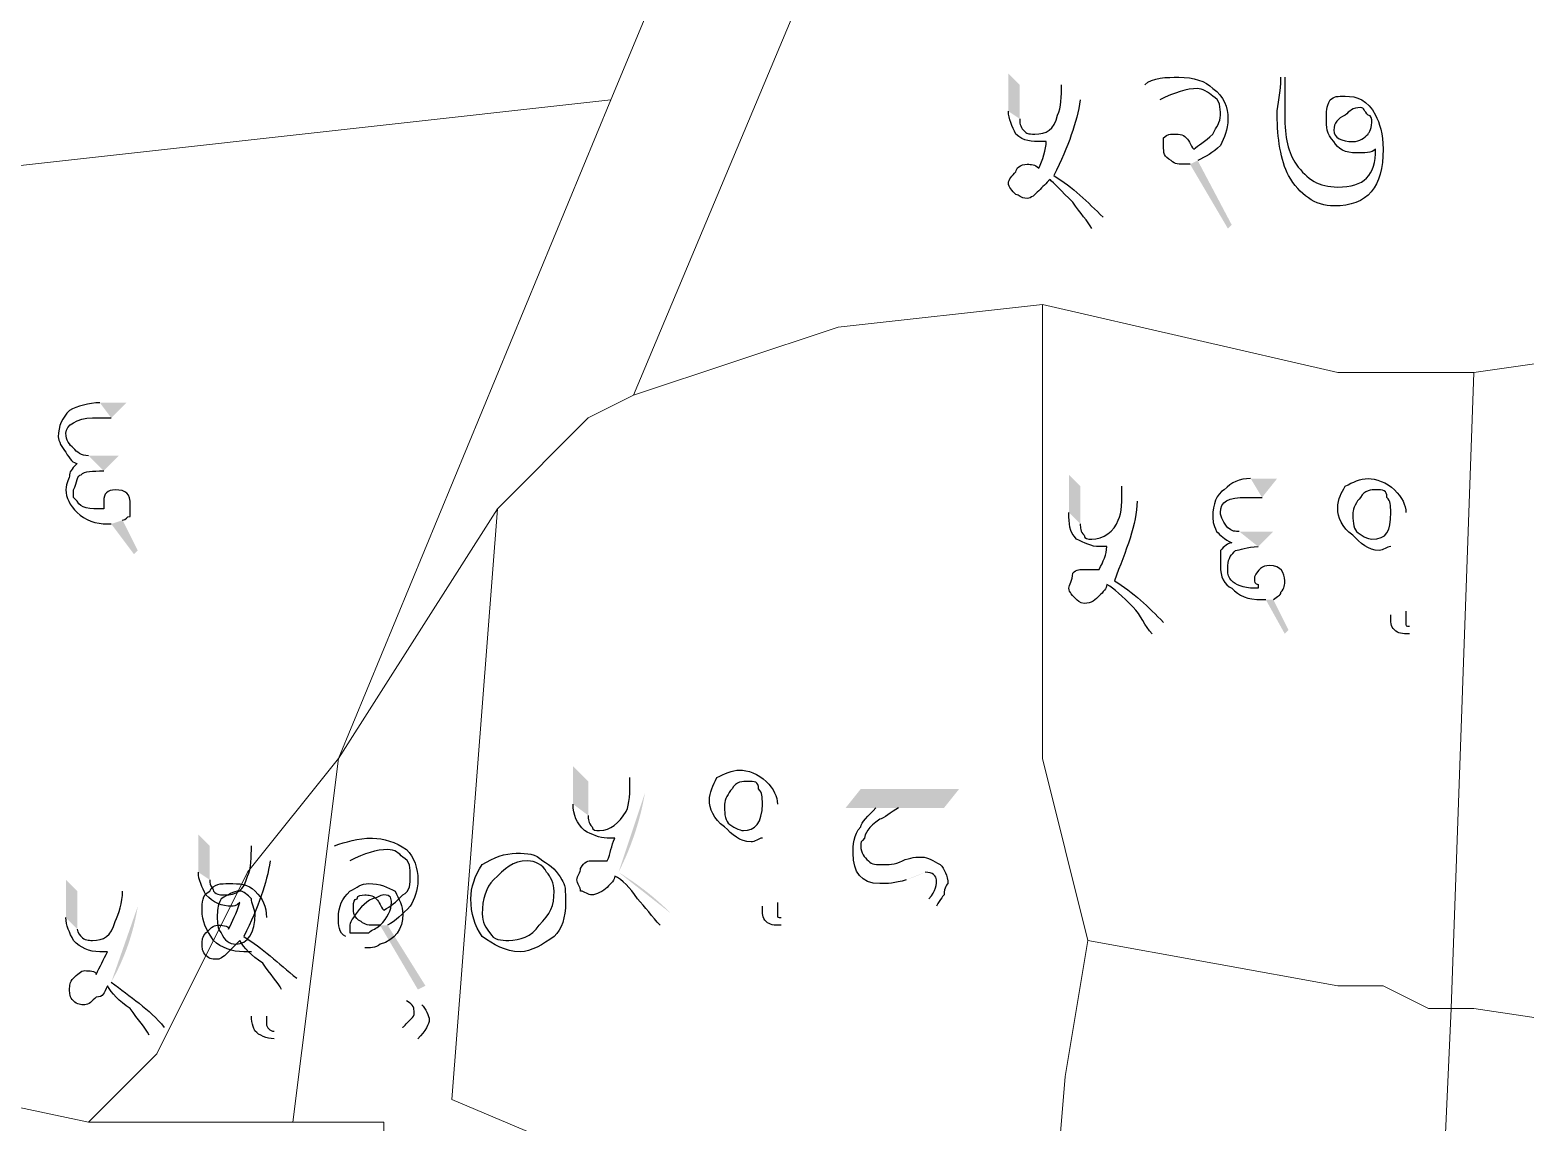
# Model space of a CAD drawing. Header units: metres. Extents: x 345912 to 349030, y 3061206 to 3061792.
# Drawn here: x 346923.57 to 346943.63, y 3061348.55 to 3061363.21 of the extents above; entities that cross this region are included whole.
import ezdxf

# ---------------------------------------------------------------- set-up
doc = ezdxf.new("R2010")
doc.units = ezdxf.units.M
doc.header["$MEASUREMENT"] = 0
doc.layers.add('PDF4_Geometry', color=7, linetype='Continuous')
doc.layers.add('PDF4_Solid Fills', color=7, linetype='Continuous')

msp = doc.modelspace()

# ---------------------------------------------------------------- hatches: boundary and pattern name
at = {"layer": 'PDF4_Solid Fills', "transparency": 33554559}
h = msp.add_hatch(color=256, dxfattribs=at)
h.paths.add_polyline_path([(346937.40827, 3061362.46923), (346937.66227, 3061362.26603)], flags=0)
h.paths.add_polyline_path([(346937.96707, 3061360.69123), (346937.81467, 3061360.53883)], flags=0)
h.paths.add_polyline_path([(346936.69707, 3061362.11363), (346936.69707, 3061362.62163), (346936.84947, 3061362.46923), (346936.84947, 3061362.01203)], flags=0)
h.paths.add_polyline_path([(346938.72907, 3061362.26603), (346938.52587, 3061362.46923)], flags=0)
h.paths.add_polyline_path([(346939.23707, 3061361.45323), (346939.69427, 3061360.58963), (346939.64347, 3061360.53883), (346939.13547, 3061361.40243)], flags=0)
h.paths.add_polyline_path([(346940.35467, 3061362.57083), (346940.40547, 3061362.57083)], flags=0)
h.paths.add_polyline_path([(346941.62467, 3061361.60563), (346941.62467, 3061361.60563)], flags=0)
h = msp.add_hatch(color=256, dxfattribs=at)
h.paths.add_polyline_path([(346920.94908, 3061358.10042), (346921.15228, 3061357.89722)], flags=0)
h.paths.add_polyline_path([(346920.79668, 3061356.88122, 0.08894398), (346921.15228, 3061357.89722)], flags=0)
h.paths.add_polyline_path([(346921.50788, 3061356.27162), (346921.30468, 3061356.17002)], flags=0)
h.paths.add_polyline_path([(346920.18708, 3061357.74482), (346920.18708, 3061358.25282), (346920.39028, 3061358.10042), (346920.39028, 3061357.59242)], flags=0)
h.paths.add_polyline_path([(346922.21908, 3061357.84642), (346922.01588, 3061358.10042)], flags=0)
h.paths.add_polyline_path([(346922.72708, 3061357.03362), (346923.23508, 3061356.22082), (346923.13348, 3061356.17002), (346922.67628, 3061357.03362)], flags=0)
h.paths.add_polyline_path([(346924.65748, 3061357.99882), (346924.86068, 3061358.20202), (346924.50508, 3061358.20202)], flags=0)
h.paths.add_polyline_path([(346924.65748, 3061356.57642), (346924.96228, 3061356.17002), (346925.01308, 3061356.22082), (346924.80988, 3061356.62722)], flags=0)
h.paths.add_polyline_path([(346924.55588, 3061357.28762), (346924.75908, 3061357.49082), (346924.35268, 3061357.49082)], flags=0)
h = msp.add_hatch(color=256, dxfattribs=at)
h.paths.add_polyline_path([(346938.22107, 3061357.08444), (346938.42427, 3061356.88124)], flags=0)
h.paths.add_polyline_path([(346938.77987, 3061355.25564), (346938.62747, 3061355.10324)], flags=0)
h.paths.add_polyline_path([(346937.50987, 3061356.72884), (346937.50987, 3061357.23684), (346937.66227, 3061357.08444), (346937.66227, 3061356.57644)], flags=0)
h.paths.add_polyline_path([(346940.10067, 3061356.93204), (346940.30387, 3061357.18604), (346939.94827, 3061357.18604)], flags=0)
h.paths.add_polyline_path([(346940.15147, 3061355.56044), (346940.40547, 3061355.10324), (346940.45627, 3061355.15404), (346940.25307, 3061355.56044)], flags=0)
h.paths.add_polyline_path([(346940.04987, 3061356.27164), (346940.25307, 3061356.47484), (346939.79587, 3061356.47484)], flags=0)
h.paths.add_polyline_path([(346942.03107, 3061356.72884), (346942.03107, 3061355.40804)], flags=0)
h.paths.add_polyline_path([(346942.08187, 3061355.20484), (346942.08187, 3061355.10324)], flags=0)
h = msp.add_hatch(color=256, dxfattribs=at)
h.paths.add_polyline_path([(346931.61707, 3061353.17284), (346931.82027, 3061352.96964)], flags=0)
h.paths.add_polyline_path([(346931.46467, 3061351.90284, 0.07569992), (346931.82027, 3061352.96964)], flags=0)
h.paths.add_polyline_path([(346932.17587, 3061351.34404, 0.05915123), (346931.46467, 3061351.90284)], flags=0)
h.paths.add_polyline_path([(346932.17587, 3061351.34404), (346932.02347, 3061351.19164)], flags=0)
h.paths.add_polyline_path([(346930.85507, 3061352.81724), (346930.85507, 3061353.32524), (346931.05827, 3061353.12204), (346931.05827, 3061352.66484)], flags=0)
h.paths.add_polyline_path([(346933.59827, 3061352.81724), (346933.59827, 3061351.49644)], flags=0)
h.paths.add_polyline_path([(346933.64907, 3061351.29324), (346933.64907, 3061351.19164)], flags=0)
h.paths.add_polyline_path([(346934.91907, 3061352.76644), (346934.51267, 3061352.76644), (346934.71587, 3061353.02044), (346936.03667, 3061353.02044), (346935.83347, 3061352.76644), (346935.22387, 3061352.76644)], flags=0)
h.paths.add_polyline_path([(346935.73187, 3061351.44564), (346935.63027, 3061351.54724)], flags=0)
h.paths.add_polyline_path([(346935.32547, 3061351.80124, 0.0320526), (346935.57947, 3061351.90284)], flags=0)
h = msp.add_hatch(color=256, dxfattribs=at)
h.paths.add_polyline_path([(346926.53707, 3061352.25844), (346926.79107, 3061352.05524)], flags=0)
h.paths.add_polyline_path([(346927.14667, 3061350.48044), (346926.94347, 3061350.32804)], flags=0)
h.paths.add_polyline_path([(346925.82587, 3061351.90284), (346925.82587, 3061352.41084), (346925.97827, 3061352.25844), (346925.97827, 3061351.80124)], flags=0)
h.paths.add_polyline_path([(346927.85787, 3061352.05524), (346927.65467, 3061352.25844)], flags=0)
h.paths.add_polyline_path([(346928.36587, 3061351.19164), (346928.87387, 3061350.37884), (346928.77227, 3061350.32804), (346928.26427, 3061351.19164)], flags=0)
h = msp.add_hatch(color=256, dxfattribs=at)
h.paths.add_polyline_path([(346924.80987, 3061351.64884), (346925.01307, 3061351.44564)], flags=0)
h.paths.add_polyline_path([(346924.65747, 3061350.42964, 0.08894398), (346925.01307, 3061351.44564)], flags=0)
h.paths.add_polyline_path([(346925.36867, 3061349.82004), (346925.16547, 3061349.71844)], flags=0)
h.paths.add_polyline_path([(346924.04787, 3061351.29324), (346924.04787, 3061351.80124), (346924.20027, 3061351.64884), (346924.20027, 3061351.14084)], flags=0)
h.paths.add_polyline_path([(346926.74027, 3061351.29324), (346926.74027, 3061349.97244)], flags=0)
h.paths.add_polyline_path([(346926.84187, 3061349.76924), (346926.84187, 3061349.66764)], flags=0)
h.paths.add_polyline_path([(346928.06107, 3061350.88684), (346928.82307, 3061350.12484)], flags=0)
h.paths.add_polyline_path([(346928.77227, 3061349.66764), (346928.56907, 3061349.82004)], flags=0)
h.paths.add_polyline_path([(346928.61987, 3061350.17564), (346927.80707, 3061351.03924)], flags=0)

# ---------------------------------------------------------------- linework, layer by layer
at = {"layer": 'PDF4_Geometry', "lineweight": 9}
for points in [[(346938.67827, 3061375.37243), (346935.63028, 3061367.75243), (346931.66788, 3061358.30363), (346931.05827, 3061357.99884), (346929.83908, 3061356.77963), (346927.70547, 3061353.42683), (346931.36308, 3061362.26602), (346937.45908, 3061376.89643), (346939.28788, 3061381.16363), (346940.81188, 3061380.85884)], [(346938.67827, 3061375.37243), (346935.63028, 3061367.75243), (346931.66788, 3061358.30363), (346931.05827, 3061357.99884), (346929.83908, 3061356.77963), (346927.70547, 3061353.42683), (346931.36308, 3061362.26602), (346937.45908, 3061376.89643), (346939.28788, 3061381.16363), (346940.81188, 3061380.85884)], [(346931.36308, 3061362.26602), (346917.64707, 3061360.74203), (346918.56147, 3061364.09483), (346919.78068, 3061367.44763), (346920.69508, 3061371.41004), (346921.91427, 3061374.15322), (346937.45908, 3061376.89643)], [(346931.36308, 3061362.26602), (346917.64707, 3061360.74203), (346918.56147, 3061364.09483), (346919.78068, 3061367.44763), (346920.69508, 3061371.41004), (346921.91427, 3061374.15322), (346937.45908, 3061376.89643)], [(346946.90788, 3061366.83803), (346945.99348, 3061363.48523), (346945.07908, 3061358.91322), (346942.94547, 3061358.60844), (346942.64068, 3061358.60844), (346942.03107, 3061358.60844), (346941.42147, 3061358.60844), (346941.11669, 3061358.60844), (346937.15427, 3061359.52284), (346934.41107, 3061359.21803), (346931.66788, 3061358.30363), (346935.63028, 3061367.75243)], [(346946.90788, 3061366.83803), (346945.99348, 3061363.48523), (346945.07908, 3061358.91322), (346942.94547, 3061358.60844), (346942.64068, 3061358.60844), (346942.03107, 3061358.60844), (346941.42147, 3061358.60844), (346941.11669, 3061358.60844), (346937.15427, 3061359.52284), (346934.41107, 3061359.21803), (346931.66788, 3061358.30363), (346935.63028, 3061367.75243)], [(346927.70547, 3061353.42683), (346926.48628, 3061351.90284), (346925.26707, 3061349.46444), (346924.35267, 3061348.55004), (346914.29427, 3061350.68363), (346917.64707, 3061360.74203), (346931.36308, 3061362.26602)], [(346927.70547, 3061353.42683), (346926.48628, 3061351.90284), (346925.26707, 3061349.46444), (346924.35267, 3061348.55004), (346914.29427, 3061350.68363), (346917.64707, 3061360.74203), (346931.36308, 3061362.26602)], [(346937.76387, 3061350.98844), (346937.45908, 3061349.15963), (346937.15427, 3061345.50203), (346929.22948, 3061348.85483), (346929.83908, 3061356.77963), (346931.05827, 3061357.99884), (346931.66788, 3061358.30363), (346934.41107, 3061359.21803), (346937.15427, 3061359.52284), (346937.15427, 3061353.42683)], [(346937.76387, 3061350.98844), (346937.45908, 3061349.15963), (346937.15427, 3061345.50203), (346929.22948, 3061348.85483), (346929.83908, 3061356.77963), (346931.05827, 3061357.99884), (346931.66788, 3061358.30363), (346934.41107, 3061359.21803), (346937.15427, 3061359.52284), (346937.15427, 3061353.42683)], [(346941.11669, 3061358.60844), (346941.42147, 3061358.60844), (346942.03107, 3061358.60844), (346942.64068, 3061358.60844), (346942.94547, 3061358.60844), (346942.64068, 3061350.07403), (346942.33587, 3061350.07403), (346941.72628, 3061350.37884), (346941.11669, 3061350.37884), (346937.76387, 3061350.98844), (346937.15427, 3061353.42683), (346937.15427, 3061359.52284)], [(346941.11669, 3061358.60844), (346941.42147, 3061358.60844), (346942.03107, 3061358.60844), (346942.64068, 3061358.60844), (346942.94547, 3061358.60844), (346942.64068, 3061350.07403), (346942.33587, 3061350.07403), (346941.72628, 3061350.37884), (346941.11669, 3061350.37884), (346937.76387, 3061350.98844), (346937.15427, 3061353.42683), (346937.15427, 3061359.52284)], [(346950.26068, 3061348.85483), (346949.04147, 3061349.15963), (346942.94547, 3061350.07403), (346942.64068, 3061350.07403), (346942.94547, 3061358.60844), (346945.07908, 3061358.91322), (346950.56547, 3061359.21803)], [(346950.26068, 3061348.85483), (346949.04147, 3061349.15963), (346942.94547, 3061350.07403), (346942.64068, 3061350.07403), (346942.94547, 3061358.60844), (346945.07908, 3061358.91322), (346950.56547, 3061359.21803)], [(346937.15427, 3061345.50203), (346936.84948, 3061343.97803), (346928.31508, 3061347.63564), (346928.31508, 3061348.55004), (346927.09587, 3061348.55004), (346927.70547, 3061353.42683), (346929.83908, 3061356.77963), (346929.22948, 3061348.85483)], [(346937.15427, 3061345.50203), (346936.84948, 3061343.97803), (346928.31508, 3061347.63564), (346928.31508, 3061348.55004), (346927.09587, 3061348.55004), (346927.70547, 3061353.42683), (346929.83908, 3061356.77963), (346929.22948, 3061348.85483)], [(346927.09587, 3061348.55004), (346924.35267, 3061348.55004), (346925.26707, 3061349.46444), (346926.48628, 3061351.90284), (346927.70547, 3061353.42683)], [(346927.09587, 3061348.55004), (346924.35267, 3061348.55004), (346925.26707, 3061349.46444), (346926.48628, 3061351.90284), (346927.70547, 3061353.42683)], [(346942.64068, 3061350.07403), (346942.33587, 3061343.36844), (346942.03107, 3061343.67322), (346941.42147, 3061343.67322), (346940.81188, 3061343.97803), (346937.15427, 3061345.50203), (346937.45908, 3061349.15963), (346937.76387, 3061350.98844), (346941.11669, 3061350.37884), (346941.72628, 3061350.37884), (346942.33587, 3061350.07403)], [(346942.64068, 3061350.07403), (346942.33587, 3061343.36844), (346942.03107, 3061343.67322), (346941.42147, 3061343.67322), (346940.81188, 3061343.97803), (346937.15427, 3061345.50203), (346937.45908, 3061349.15963), (346937.76387, 3061350.98844), (346941.11669, 3061350.37884), (346941.72628, 3061350.37884), (346942.33587, 3061350.07403)], [(346924.35267, 3061348.55004), (346927.09587, 3061348.55004), (346928.31508, 3061348.55004), (346928.31508, 3061347.63564), (346926.18147, 3061336.35803), (346925.26707, 3061332.39564), (346917.64707, 3061332.09083), (346916.12308, 3061331.78602), (346910.94147, 3061331.48124), (346906.36948, 3061332.09083), (346907.89348, 3061339.40602), (346910.33188, 3061344.89243), (346914.29427, 3061350.68363)], [(346924.35267, 3061348.55004), (346927.09587, 3061348.55004), (346928.31508, 3061348.55004), (346928.31508, 3061347.63564), (346926.18147, 3061336.35803), (346925.26707, 3061332.39564), (346917.64707, 3061332.09083), (346916.12308, 3061331.78602), (346910.94147, 3061331.48124), (346906.36948, 3061332.09083), (346907.89348, 3061339.40602), (346910.33188, 3061344.89243), (346914.29427, 3061350.68363)], [(346950.26068, 3061348.85483), (346949.65107, 3061340.32042), (346942.64068, 3061343.36844), (346942.33587, 3061343.36844), (346942.64068, 3061350.07403), (346942.94547, 3061350.07403), (346949.04147, 3061349.15963)], [(346950.26068, 3061348.85483), (346949.65107, 3061340.32042), (346942.64068, 3061343.36844), (346942.33587, 3061343.36844), (346942.64068, 3061350.07403), (346942.94547, 3061350.07403), (346949.04147, 3061349.15963)]]:
    msp.add_lwpolyline(points, close=True, dxfattribs=at)
at = {"layer": 'PDF4_Geometry', "lineweight": 25}
for points in [[(346938.52587, 3061362.46923), (346938.62747, 3061362.57083), (346938.83067, 3061362.57083), (346938.98307, 3061362.57083)], [(346938.98307, 3061362.57083), (346939.18627, 3061362.57083), (346939.33867, 3061362.52003), (346939.44027, 3061362.41843)], [(346940.30387, 3061362.06283), (346940.30387, 3061362.21523), (346940.35467, 3061362.36763), (346940.35467, 3061362.57083)], [(346940.40547, 3061362.57083), (346940.40547, 3061362.52003), (346940.40547, 3061362.41843), (346940.40547, 3061362.31683)], [(346937.35747, 3061362.06283), (346937.40827, 3061362.16443), (346937.40827, 3061362.31683), (346937.40827, 3061362.46923)], [(346939.23707, 3061362.41843), (346939.08467, 3061362.41843), (346938.93227, 3061362.36763), (346938.72907, 3061362.26603)], [(346939.44027, 3061362.31683), (346939.38947, 3061362.36763), (346939.28787, 3061362.41843), (346939.23707, 3061362.41843)], [(346939.44027, 3061362.41843), (346939.59267, 3061362.31683), (346939.64347, 3061362.16443), (346939.64347, 3061362.01203)], [(346937.66227, 3061362.26603), (346937.61147, 3061361.96123), (346937.50987, 3061361.65643), (346937.30667, 3061361.25003)], [(346939.54187, 3061362.06283), (346939.54187, 3061362.16443), (346939.54187, 3061362.26603), (346939.44027, 3061362.31683)], [(346940.40547, 3061362.31683), (346940.40547, 3061362.21523), (346940.40547, 3061362.11363), (346940.40547, 3061362.06283)], [(346940.96427, 3061362.01203), (346940.96427, 3061362.11363), (346940.96427, 3061362.16443), (346941.01507, 3061362.26603)], [(346941.01507, 3061362.26603), (346941.06587, 3061362.31683), (346941.11667, 3061362.31683), (346941.21827, 3061362.31683)], [(346941.21827, 3061362.31683), (346941.37067, 3061362.31683), (346941.52307, 3061362.26603), (346941.62467, 3061362.06283)], [(346936.79867, 3061361.80883), (346936.74787, 3061361.91043), (346936.69707, 3061362.01203), (346936.69707, 3061362.11363)], [(346936.84947, 3061362.01203), (346936.84947, 3061361.96123), (346936.84947, 3061361.91043), (346936.90027, 3061361.85963)], [(346937.05267, 3061361.80883), (346937.20507, 3061361.80883), (346937.30667, 3061361.85963), (346937.35747, 3061362.06283)], [(346939.44027, 3061361.80883), (346939.49107, 3061361.91043), (346939.54187, 3061361.96123), (346939.54187, 3061362.06283)], [(346939.64347, 3061362.01203), (346939.64347, 3061361.85963), (346939.59267, 3061361.75803), (346939.54187, 3061361.65643)], [(346940.45627, 3061361.25003), (346940.35467, 3061361.45323), (346940.30387, 3061361.75803), (346940.30387, 3061362.06283)], [(346940.40547, 3061362.06283), (346940.40547, 3061361.75803), (346940.45627, 3061361.55483), (346940.55787, 3061361.40243)], [(346941.06587, 3061361.70723), (346940.96427, 3061361.80883), (346940.96427, 3061361.91043), (346940.96427, 3061362.01203)], [(346941.21827, 3061362.06283), (346941.11667, 3061362.01203), (346941.06587, 3061361.96123), (346941.06587, 3061361.85963)], [(346941.42147, 3061362.16443), (346941.31987, 3061362.16443), (346941.26907, 3061362.11363), (346941.21827, 3061362.06283)], [(346941.52307, 3061362.06283), (346941.47227, 3061362.11363), (346941.47227, 3061362.16443), (346941.42147, 3061362.16443)], [(346941.57387, 3061361.96123), (346941.57387, 3061362.01203), (346941.57387, 3061362.06283), (346941.52307, 3061362.06283)], [(346941.62467, 3061362.06283), (346941.67547, 3061361.96123), (346941.72627, 3061361.80883), (346941.72627, 3061361.60563)], [(346937.15427, 3061361.70723), (346937.00187, 3061361.70723), (346936.90027, 3061361.70723), (346936.79867, 3061361.80883)], [(346936.90027, 3061361.85963), (346936.95107, 3061361.80883), (346936.95107, 3061361.80883), (346937.05267, 3061361.80883)], [(346938.77987, 3061361.75803), (346938.83067, 3061361.80883), (346938.88147, 3061361.80883), (346938.88147, 3061361.80883)], [(346938.88147, 3061361.80883), (346938.98307, 3061361.80883), (346939.03387, 3061361.80883), (346939.08467, 3061361.75803)], [(346939.18627, 3061361.60563), (346939.23707, 3061361.65643), (346939.33867, 3061361.70723), (346939.44027, 3061361.80883)], [(346941.06587, 3061361.85963), (346941.06587, 3061361.75803), (346941.16747, 3061361.70723), (346941.31987, 3061361.70723)], [(346941.31987, 3061361.70723), (346941.42147, 3061361.70723), (346941.47227, 3061361.75803), (346941.52307, 3061361.80883)], [(346941.52307, 3061361.80883), (346941.52307, 3061361.80883), (346941.57387, 3061361.85963), (346941.57387, 3061361.96123)], [(346937.10347, 3061361.35163), (346937.15427, 3061361.45323), (346937.20507, 3061361.60563), (346937.20507, 3061361.70723)], [(346937.20507, 3061361.70723), (346937.20507, 3061361.70723), (346937.15427, 3061361.70723), (346937.15427, 3061361.70723)], [(346938.77987, 3061361.65643), (346938.77987, 3061361.70723), (346938.77987, 3061361.75803), (346938.77987, 3061361.75803)], [(346938.88147, 3061361.45323), (346938.77987, 3061361.50403), (346938.77987, 3061361.55483), (346938.77987, 3061361.65643)], [(346939.08467, 3061361.75803), (346939.13547, 3061361.70723), (346939.13547, 3061361.65643), (346939.18627, 3061361.60563)], [(346939.54187, 3061361.65643), (346939.44027, 3061361.55483), (346939.33867, 3061361.50403), (346939.23707, 3061361.45323)], [(346941.37067, 3061361.55483), (346941.21827, 3061361.55483), (346941.11667, 3061361.60563), (346941.06587, 3061361.70723)], [(346941.72627, 3061361.60563), (346941.72627, 3061361.09763), (346941.52307, 3061360.84363), (346941.06587, 3061360.84363)], [(346941.11667, 3061361.09763), (346941.47227, 3061361.09763), (346941.62467, 3061361.25003), (346941.62467, 3061361.60563)], [(346941.62467, 3061361.60563), (346941.57387, 3061361.55483), (346941.47227, 3061361.55483), (346941.37067, 3061361.55483)], [(346936.79867, 3061361.30083), (346936.79867, 3061361.35163), (346936.84947, 3061361.40243), (346936.95107, 3061361.40243)], [(346936.95107, 3061361.40243), (346937.00187, 3061361.40243), (346937.05267, 3061361.40243), (346937.10347, 3061361.35163)], [(346939.08467, 3061361.40243), (346938.98307, 3061361.40243), (346938.93227, 3061361.40243), (346938.88147, 3061361.45323)], [(346939.13547, 3061361.40243), (346939.13547, 3061361.40243), (346939.08467, 3061361.40243), (346939.08467, 3061361.40243)], [(346940.55787, 3061361.40243), (346940.71027, 3061361.19923), (346940.86267, 3061361.09763), (346941.11667, 3061361.09763)], [(346936.69707, 3061361.14843), (346936.69707, 3061361.19923), (346936.74787, 3061361.25003), (346936.79867, 3061361.30083)], [(346937.25587, 3061361.19923), (346937.20507, 3061361.14843), (346937.15427, 3061361.09763), (346937.10347, 3061361.04683)], [(346937.56067, 3061360.89443), (346937.40827, 3061361.04683), (346937.30667, 3061361.14843), (346937.25587, 3061361.19923)], [(346937.30667, 3061361.25003), (346937.56067, 3061361.09763), (346937.76387, 3061360.89443), (346937.96707, 3061360.69123)], [(346941.06587, 3061360.84363), (346940.81187, 3061360.84363), (346940.60867, 3061360.99603), (346940.45627, 3061361.25003)], [(346936.79867, 3061360.99603), (346936.74787, 3061361.04683), (346936.69707, 3061361.09763), (346936.69707, 3061361.14843)], [(346936.95107, 3061360.94523), (346936.84947, 3061360.94523), (346936.84947, 3061360.99603), (346936.79867, 3061360.99603)], [(346937.10347, 3061361.04683), (346937.05267, 3061360.99603), (346937.00187, 3061360.94523), (346936.95107, 3061360.94523)], [(346937.81467, 3061360.53883), (346937.76387, 3061360.64043), (346937.66227, 3061360.74203), (346937.56067, 3061360.89443)], [(346924.50508, 3061358.20202), (346924.35268, 3061358.20202), (346924.20028, 3061358.15122), (346924.09868, 3061358.10042)], [(346924.09868, 3061358.10042), (346923.99708, 3061357.99882), (346923.94628, 3061357.89722), (346923.94628, 3061357.74482)], [(346924.04788, 3061357.79562), (346924.04788, 3061357.89722), (346924.20028, 3061357.99882), (346924.40348, 3061357.99882)], [(346924.40348, 3061357.99882), (346924.45428, 3061357.99882), (346924.50508, 3061357.99882), (346924.55588, 3061357.99882)], [(346924.55588, 3061357.99882), (346924.60668, 3061357.99882), (346924.60668, 3061357.99882), (346924.65748, 3061357.99882)], [(346924.14948, 3061357.59242), (346924.09868, 3061357.64322), (346924.04788, 3061357.69402), (346924.04788, 3061357.79562)], [(346923.94628, 3061357.74482), (346923.94628, 3061357.69402), (346923.99708, 3061357.59242), (346924.04788, 3061357.54162)], [(346924.35268, 3061357.49082), (346924.25108, 3061357.49082), (346924.20028, 3061357.54162), (346924.14948, 3061357.59242)], [(346924.04788, 3061357.54162), (346924.09868, 3061357.44002), (346924.14948, 3061357.38922), (346924.20028, 3061357.38922)], [(346924.20028, 3061357.38922), (346924.14948, 3061357.33842), (346924.09868, 3061357.28762), (346924.09868, 3061357.23682)], [(346924.09868, 3061357.23682), (346924.09868, 3061357.18602), (346924.04788, 3061357.13522), (346924.04788, 3061357.03362)], [(346924.14948, 3061357.03362), (346924.20028, 3061357.13522), (346924.20028, 3061357.23682), (346924.25108, 3061357.23682)], [(346924.25108, 3061357.23682), (346924.30188, 3061357.28762), (346924.40348, 3061357.28762), (346924.55588, 3061357.28762)], [(346939.94827, 3061357.18604), (346939.79587, 3061357.18604), (346939.69427, 3061357.13524), (346939.59267, 3061357.03364)], [(346941.21827, 3061357.08444), (346941.31987, 3061357.13524), (346941.42147, 3061357.18604), (346941.52307, 3061357.18604)], [(346941.52307, 3061357.18604), (346941.62467, 3061357.18604), (346941.77707, 3061357.13524), (346941.87867, 3061357.03364)], [(346924.04788, 3061357.03362), (346924.04788, 3061356.93202), (346924.09868, 3061356.83042), (346924.20028, 3061356.72882)], [(346924.14948, 3061356.93202), (346924.14948, 3061356.98282), (346924.14948, 3061357.03362), (346924.14948, 3061357.03362)], [(346924.70828, 3061357.03362), (346924.60668, 3061357.03362), (346924.55588, 3061356.98282), (346924.55588, 3061356.88122)], [(346924.91148, 3061356.83042), (346924.91148, 3061356.98282), (346924.86068, 3061357.03362), (346924.70828, 3061357.03362)], [(346938.17027, 3061356.62724), (346938.22107, 3061356.72884), (346938.22107, 3061356.88124), (346938.22107, 3061357.08444)], [(346939.59267, 3061357.03364), (346939.49107, 3061356.98284), (346939.44027, 3061356.83044), (346939.44027, 3061356.67804)], [(346941.11667, 3061356.77964), (346941.11667, 3061356.93204), (346941.16747, 3061356.98284), (346941.21827, 3061357.08444)], [(346941.62467, 3061357.03364), (346941.57387, 3061357.03364), (346941.47227, 3061357.03364), (346941.42147, 3061356.93204)], [(346941.77707, 3061356.93204), (346941.77707, 3061357.03364), (346941.72627, 3061357.03364), (346941.62467, 3061357.03364)], [(346941.87867, 3061357.03364), (346941.98027, 3061356.93204), (346942.03107, 3061356.83044), (346942.03107, 3061356.72884)], [(346924.20028, 3061356.88122), (346924.20028, 3061356.88122), (346924.20028, 3061356.88122), (346924.14948, 3061356.93202)], [(346924.55588, 3061356.77962), (346924.35268, 3061356.77962), (346924.25108, 3061356.77962), (346924.20028, 3061356.88122)], [(346924.55588, 3061356.88122), (346924.55588, 3061356.88122), (346924.55588, 3061356.88122), (346924.55588, 3061356.83042)], [(346924.55588, 3061356.83042), (346924.55588, 3061356.77962), (346924.55588, 3061356.77962), (346924.55588, 3061356.77962)], [(346924.91148, 3061356.67802), (346924.91148, 3061356.72882), (346924.91148, 3061356.77962), (346924.91148, 3061356.83042)], [(346938.42427, 3061356.88124), (346938.42427, 3061356.57644), (346938.27187, 3061356.22084), (346938.11947, 3061355.81444)], [(346939.54187, 3061356.72884), (346939.54187, 3061356.88124), (346939.64347, 3061356.93204), (346939.89747, 3061356.93204)], [(346939.89747, 3061356.93204), (346939.94827, 3061356.93204), (346939.94827, 3061356.93204), (346939.99907, 3061356.93204)], [(346939.99907, 3061356.93204), (346940.04987, 3061356.93204), (346940.10067, 3061356.93204), (346940.10067, 3061356.93204)], [(346941.31987, 3061356.42404), (346941.16747, 3061356.52564), (346941.11667, 3061356.67804), (346941.11667, 3061356.77964)], [(346941.42147, 3061356.93204), (346941.37067, 3061356.88124), (346941.31987, 3061356.77964), (346941.31987, 3061356.72884)], [(346941.82787, 3061356.72884), (346941.82787, 3061356.83044), (346941.82787, 3061356.88124), (346941.77707, 3061356.93204)], [(346924.20028, 3061356.72882), (346924.30188, 3061356.62722), (346924.45428, 3061356.57642), (346924.60668, 3061356.57642)], [(346924.60668, 3061356.57642), (346924.60668, 3061356.57642), (346924.65748, 3061356.57642), (346924.65748, 3061356.57642)], [(346924.80988, 3061356.62722), (346924.86068, 3061356.62722), (346924.86068, 3061356.67802), (346924.91148, 3061356.67802)], [(346937.61147, 3061356.37324), (346937.50987, 3061356.47484), (346937.50987, 3061356.57644), (346937.50987, 3061356.72884)], [(346937.66227, 3061356.57644), (346937.66227, 3061356.52564), (346937.66227, 3061356.47484), (346937.71307, 3061356.42404)], [(346937.81467, 3061356.37324), (346937.96707, 3061356.37324), (346938.11947, 3061356.47484), (346938.17027, 3061356.62724)], [(346939.44027, 3061356.67804), (346939.44027, 3061356.62724), (346939.44027, 3061356.57644), (346939.49107, 3061356.47484)], [(346939.64347, 3061356.52564), (346939.59267, 3061356.57644), (346939.54187, 3061356.67804), (346939.54187, 3061356.72884)], [(346941.31987, 3061356.72884), (346941.31987, 3061356.62724), (346941.31987, 3061356.52564), (346941.37067, 3061356.47484)], [(346941.57387, 3061356.37324), (346941.77707, 3061356.37324), (346941.82787, 3061356.47484), (346941.82787, 3061356.72884)], [(346937.91627, 3061356.27164), (346937.81467, 3061356.27164), (346937.71307, 3061356.32244), (346937.61147, 3061356.37324)], [(346937.71307, 3061356.42404), (346937.71307, 3061356.37324), (346937.76387, 3061356.37324), (346937.81467, 3061356.37324)], [(346939.49107, 3061356.47484), (346939.54187, 3061356.42404), (346939.59267, 3061356.37324), (346939.69427, 3061356.32244)], [(346939.79587, 3061356.47484), (346939.74507, 3061356.47484), (346939.69427, 3061356.47484), (346939.64347, 3061356.52564)], [(346941.67547, 3061356.22084), (346941.52307, 3061356.22084), (346941.42147, 3061356.32244), (346941.31987, 3061356.42404)], [(346941.37067, 3061356.47484), (346941.42147, 3061356.42404), (346941.52307, 3061356.37324), (346941.57387, 3061356.37324)], [(346937.91627, 3061355.96684), (346937.96707, 3061356.06844), (346938.01787, 3061356.17004), (346938.01787, 3061356.27164)], [(346938.01787, 3061356.27164), (346938.01787, 3061356.27164), (346937.96707, 3061356.27164), (346937.91627, 3061356.27164)], [(346939.69427, 3061356.32244), (346939.64347, 3061356.32244), (346939.59267, 3061356.27164), (346939.54187, 3061356.22084)], [(346939.54187, 3061356.22084), (346939.54187, 3061356.17004), (346939.54187, 3061356.06844), (346939.54187, 3061356.01764)], [(346939.64347, 3061356.01764), (346939.64347, 3061356.11924), (346939.69427, 3061356.17004), (346939.74507, 3061356.22084)], [(346939.74507, 3061356.22084), (346939.79587, 3061356.22084), (346939.89747, 3061356.27164), (346940.04987, 3061356.27164)], [(346941.82787, 3061356.27164), (346941.77707, 3061356.27164), (346941.72627, 3061356.22084), (346941.67547, 3061356.22084)], [(346937.56067, 3061355.91604), (346937.61147, 3061355.96684), (346937.66227, 3061355.96684), (346937.71307, 3061355.96684)], [(346937.71307, 3061355.96684), (346937.81467, 3061355.96684), (346937.86547, 3061355.96684), (346937.91627, 3061355.96684)], [(346939.54187, 3061356.01764), (346939.54187, 3061355.86524), (346939.59267, 3061355.76364), (346939.69427, 3061355.71284)], [(346939.64347, 3061355.91604), (346939.64347, 3061355.96684), (346939.64347, 3061355.96684), (346939.64347, 3061356.01764)], [(346940.20227, 3061356.01764), (346940.10067, 3061356.01764), (346940.04987, 3061355.96684), (346939.99907, 3061355.86524)], [(346940.40547, 3061355.81444), (346940.40547, 3061355.91604), (346940.35467, 3061356.01764), (346940.20227, 3061356.01764)], [(346937.50987, 3061355.71284), (346937.50987, 3061355.76364), (346937.56067, 3061355.81444), (346937.56067, 3061355.91604)], [(346938.01787, 3061355.76364), (346938.01787, 3061355.71284), (346937.96707, 3061355.66204), (346937.91627, 3061355.61124)], [(346938.37347, 3061355.45884), (346938.22107, 3061355.61124), (346938.11947, 3061355.71284), (346938.01787, 3061355.76364)], [(346938.11947, 3061355.81444), (346938.37347, 3061355.66204), (346938.57667, 3061355.45884), (346938.77987, 3061355.25564)], [(346939.69427, 3061355.81444), (346939.69427, 3061355.81444), (346939.64347, 3061355.86524), (346939.64347, 3061355.91604)], [(346939.99907, 3061355.71284), (346939.84667, 3061355.71284), (346939.74507, 3061355.76364), (346939.69427, 3061355.81444)], [(346939.99907, 3061355.86524), (346939.99907, 3061355.81444), (346939.99907, 3061355.81444), (346939.99907, 3061355.81444)], [(346939.99907, 3061355.81444), (346939.99907, 3061355.81444), (346939.99907, 3061355.76364), (346940.04987, 3061355.76364)], [(346940.04987, 3061355.76364), (346940.04987, 3061355.76364), (346940.04987, 3061355.76364), (346940.04987, 3061355.71284)], [(346940.35467, 3061355.66204), (346940.40547, 3061355.71284), (346940.40547, 3061355.76364), (346940.40547, 3061355.81444)], [(346937.61147, 3061355.56044), (346937.56067, 3061355.61124), (346937.50987, 3061355.66204), (346937.50987, 3061355.71284)], [(346937.71307, 3061355.50964), (346937.66227, 3061355.50964), (346937.61147, 3061355.56044), (346937.61147, 3061355.56044)], [(346937.91627, 3061355.61124), (346937.86547, 3061355.56044), (346937.81467, 3061355.50964), (346937.71307, 3061355.50964)], [(346939.69427, 3061355.71284), (346939.79587, 3061355.61124), (346939.89747, 3061355.56044), (346940.10067, 3061355.56044)], [(346940.04987, 3061355.71284), (346940.04987, 3061355.71284), (346939.99907, 3061355.71284), (346939.99907, 3061355.71284)], [(346940.10067, 3061355.56044), (346940.10067, 3061355.56044), (346940.10067, 3061355.56044), (346940.15147, 3061355.56044)], [(346940.25307, 3061355.56044), (346940.30387, 3061355.61124), (346940.35467, 3061355.61124), (346940.35467, 3061355.66204)], [(346938.62747, 3061355.10324), (346938.52587, 3061355.20484), (346938.47507, 3061355.35724), (346938.37347, 3061355.45884)], [(346941.87867, 3061355.15404), (346941.82787, 3061355.20484), (346941.82787, 3061355.25564), (346941.82787, 3061355.35724)], [(346942.03107, 3061355.40804), (346942.03107, 3061355.30644), (346942.03107, 3061355.25564), (346942.03107, 3061355.25564)], [(346942.08187, 3061355.10324), (346941.98027, 3061355.10324), (346941.92947, 3061355.10324), (346941.87867, 3061355.15404)], [(346942.03107, 3061355.25564), (346942.03107, 3061355.20484), (346942.03107, 3061355.20484), (346942.08187, 3061355.20484)], [(346931.56627, 3061352.71564), (346931.61707, 3061352.81724), (346931.61707, 3061352.96964), (346931.61707, 3061353.17284)], [(346932.68387, 3061352.86804), (346932.68387, 3061352.96964), (346932.73467, 3061353.07124), (346932.78547, 3061353.17284)], [(346932.78547, 3061353.17284), (346932.88707, 3061353.22364), (346932.98867, 3061353.27444), (346933.09027, 3061353.27444)], [(346933.09027, 3061353.27444), (346933.19187, 3061353.27444), (346933.34427, 3061353.22364), (346933.44587, 3061353.12204)], [(346932.98867, 3061353.02044), (346932.93787, 3061352.96964), (346932.88707, 3061352.86804), (346932.88707, 3061352.81724)], [(346933.19187, 3061353.12204), (346933.14107, 3061353.12204), (346933.03947, 3061353.12204), (346932.98867, 3061353.02044)], [(346933.34427, 3061353.02044), (346933.34427, 3061353.12204), (346933.29347, 3061353.12204), (346933.19187, 3061353.12204)], [(346933.39507, 3061352.81724), (346933.39507, 3061352.91884), (346933.39507, 3061352.96964), (346933.34427, 3061353.02044)], [(346933.44587, 3061353.12204), (346933.54747, 3061353.02044), (346933.59827, 3061352.91884), (346933.59827, 3061352.81724)], [(346931.00747, 3061352.46164), (346930.90587, 3061352.56324), (346930.85507, 3061352.66484), (346930.85507, 3061352.81724)], [(346932.88707, 3061352.51244), (346932.73467, 3061352.61404), (346932.68387, 3061352.76644), (346932.68387, 3061352.86804)], [(346932.88707, 3061352.81724), (346932.88707, 3061352.71564), (346932.88707, 3061352.61404), (346932.93787, 3061352.56324)], [(346933.14107, 3061352.46164), (346933.29347, 3061352.46164), (346933.39507, 3061352.56324), (346933.39507, 3061352.81724)], [(346934.71587, 3061352.51244), (346934.71587, 3061352.56324), (346934.81747, 3061352.66484), (346934.91907, 3061352.76644)], [(346935.22387, 3061352.76644), (346935.12227, 3061352.71564), (346935.02067, 3061352.61404), (346934.96987, 3061352.61404)], [(346931.05827, 3061352.66484), (346931.05827, 3061352.61404), (346931.05827, 3061352.56324), (346931.10907, 3061352.51244)], [(346931.21067, 3061352.46164), (346931.36307, 3061352.46164), (346931.46467, 3061352.56324), (346931.56627, 3061352.71564)], [(346932.93787, 3061352.56324), (346932.98867, 3061352.51244), (346933.09027, 3061352.46164), (346933.14107, 3061352.46164)], [(346934.96987, 3061352.61404), (346934.81747, 3061352.51244), (346934.76667, 3061352.41084), (346934.76667, 3061352.36004)], [(346927.65467, 3061352.25844), (346927.80707, 3061352.30924), (346927.95947, 3061352.36004), (346928.16267, 3061352.36004)], [(346928.16267, 3061352.36004), (346928.31507, 3061352.36004), (346928.46747, 3061352.30924), (346928.61987, 3061352.20764)], [(346931.31227, 3061352.36004), (346931.21067, 3061352.36004), (346931.10907, 3061352.41084), (346931.00747, 3061352.46164)], [(346931.10907, 3061352.51244), (346931.10907, 3061352.46164), (346931.15987, 3061352.46164), (346931.21067, 3061352.46164)], [(346931.31227, 3061352.05524), (346931.36307, 3061352.15684), (346931.36307, 3061352.25844), (346931.41387, 3061352.36004)], [(346931.41387, 3061352.36004), (346931.36307, 3061352.36004), (346931.36307, 3061352.36004), (346931.31227, 3061352.36004)], [(346933.24267, 3061352.30924), (346933.09027, 3061352.30924), (346932.98867, 3061352.41084), (346932.88707, 3061352.51244)], [(346933.39507, 3061352.36004), (346933.34427, 3061352.36004), (346933.29347, 3061352.30924), (346933.24267, 3061352.30924)], [(346934.61427, 3061352.15684), (346934.61427, 3061352.25844), (346934.61427, 3061352.41084), (346934.71587, 3061352.51244)], [(346934.76667, 3061352.36004), (346934.71587, 3061352.30924), (346934.71587, 3061352.30924), (346934.71587, 3061352.25844)], [(346926.48627, 3061351.85204), (346926.53707, 3061351.95364), (346926.53707, 3061352.10604), (346926.53707, 3061352.25844)], [(346928.36587, 3061352.20764), (346928.21347, 3061352.20764), (346928.06107, 3061352.15684), (346927.85787, 3061352.05524)], [(346928.56907, 3061352.10604), (346928.51827, 3061352.15684), (346928.46747, 3061352.20764), (346928.36587, 3061352.20764)], [(346928.61987, 3061352.20764), (346928.72147, 3061352.10604), (346928.77227, 3061351.95364), (346928.77227, 3061351.80124)], [(346929.63587, 3061352.00444), (346929.78827, 3061352.10604), (346929.94067, 3061352.15684), (346930.09307, 3061352.15684)], [(346930.09307, 3061352.15684), (346930.24547, 3061352.15684), (346930.34707, 3061352.15684), (346930.44867, 3061352.05524)], [(346934.96987, 3061351.75044), (346934.71587, 3061351.75044), (346934.61427, 3061351.90284), (346934.61427, 3061352.15684)], [(346934.71587, 3061352.25844), (346934.71587, 3061352.15684), (346934.76667, 3061352.10604), (346934.81747, 3061352.05524)], [(346926.79107, 3061352.05524), (346926.74027, 3061351.75044), (346926.63867, 3061351.44564), (346926.43547, 3061351.03924)], [(346928.67067, 3061351.85204), (346928.67067, 3061351.95364), (346928.67067, 3061352.05524), (346928.56907, 3061352.10604)], [(346929.48347, 3061351.54724), (346929.48347, 3061351.69964), (346929.53427, 3061351.85204), (346929.63587, 3061352.00444)], [(346930.24547, 3061352.05524), (346930.04227, 3061352.05524), (346929.94067, 3061351.95364), (346929.78827, 3061351.80124)], [(346930.49947, 3061351.90284), (346930.44867, 3061352.00444), (346930.34707, 3061352.05524), (346930.24547, 3061352.05524)], [(346930.44867, 3061352.05524), (346930.55027, 3061352.00444), (346930.65187, 3061351.90284), (346930.70267, 3061351.80124)], [(346930.90587, 3061351.80124), (346930.90587, 3061351.85204), (346930.95667, 3061351.90284), (346930.95667, 3061351.95364)], [(346930.95667, 3061351.95364), (346931.00747, 3061352.05524), (346931.05827, 3061352.05524), (346931.10907, 3061352.05524)], [(346931.10907, 3061352.05524), (346931.21067, 3061352.05524), (346931.26147, 3061352.05524), (346931.31227, 3061352.05524)], [(346934.81747, 3061352.05524), (346934.86827, 3061352.00444), (346934.91907, 3061352.00444), (346935.02067, 3061352.00444)], [(346935.02067, 3061352.00444), (346935.07147, 3061352.00444), (346935.17307, 3061352.00444), (346935.27467, 3061352.05524)], [(346935.27467, 3061352.05524), (346935.37627, 3061352.10604), (346935.47787, 3061352.10604), (346935.52867, 3061352.10604)], [(346935.52867, 3061352.10604), (346935.63027, 3061352.10604), (346935.68107, 3061352.05524), (346935.78267, 3061352.00444)], [(346935.78267, 3061352.00444), (346935.83347, 3061351.95364), (346935.88427, 3061351.85204), (346935.88427, 3061351.75044)], [(346925.92747, 3061351.59804), (346925.87667, 3061351.69964), (346925.82587, 3061351.80124), (346925.82587, 3061351.90284)], [(346925.97827, 3061351.80124), (346925.97827, 3061351.69964), (346926.02907, 3061351.69964), (346926.02907, 3061351.64884)], [(346925.97827, 3061351.64884), (346926.02907, 3061351.75044), (346926.13067, 3061351.75044), (346926.23227, 3061351.75044)], [(346926.18147, 3061351.59804), (346926.33387, 3061351.59804), (346926.43547, 3061351.64884), (346926.48627, 3061351.85204)], [(346926.23227, 3061351.75044), (346926.38467, 3061351.75044), (346926.48627, 3061351.75044), (346926.58787, 3061351.64884)], [(346927.85787, 3061351.64884), (346927.95947, 3061351.69964), (346928.01027, 3061351.75044), (346928.11187, 3061351.75044)], [(346928.11187, 3061351.75044), (346928.26427, 3061351.75044), (346928.36587, 3061351.69964), (346928.46747, 3061351.64884)], [(346928.56907, 3061351.59804), (346928.67067, 3061351.64884), (346928.67067, 3061351.75044), (346928.67067, 3061351.85204)], [(346928.77227, 3061351.80124), (346928.77227, 3061351.64884), (346928.72147, 3061351.54724), (346928.67067, 3061351.44564)], [(346929.78827, 3061351.80124), (346929.68667, 3061351.69964), (346929.63587, 3061351.54724), (346929.63587, 3061351.34404)], [(346930.60107, 3061351.64884), (346930.60107, 3061351.75044), (346930.55027, 3061351.85204), (346930.49947, 3061351.90284)], [(346930.70267, 3061351.80124), (346930.75347, 3061351.75044), (346930.75347, 3061351.64884), (346930.75347, 3061351.49644)], [(346930.95667, 3061351.64884), (346930.95667, 3061351.69964), (346930.90587, 3061351.75044), (346930.90587, 3061351.80124)], [(346931.41387, 3061351.85204), (346931.41387, 3061351.80124), (346931.36307, 3061351.75044), (346931.31227, 3061351.69964)], [(346931.71867, 3061351.54724), (346931.61707, 3061351.69964), (346931.51547, 3061351.80124), (346931.41387, 3061351.85204)], [(346935.32547, 3061351.80124), (346935.17307, 3061351.75044), (346935.07147, 3061351.75044), (346934.96987, 3061351.75044)], [(346935.73187, 3061351.80124), (346935.73187, 3061351.85204), (346935.68107, 3061351.90284), (346935.57947, 3061351.90284)], [(346935.63027, 3061351.54724), (346935.73187, 3061351.64884), (346935.73187, 3061351.75044), (346935.73187, 3061351.80124)], [(346935.88427, 3061351.75044), (346935.88427, 3061351.75044), (346935.83347, 3061351.69964), (346935.83347, 3061351.59804)], [(346924.70827, 3061351.24244), (346924.75907, 3061351.34404), (346924.80987, 3061351.49644), (346924.80987, 3061351.64884)], [(346925.87667, 3061351.39484), (346925.87667, 3061351.49644), (346925.87667, 3061351.59804), (346925.97827, 3061351.64884)], [(346926.28307, 3061351.44564), (346926.13067, 3061351.44564), (346926.02907, 3061351.49644), (346925.92747, 3061351.59804)], [(346926.02907, 3061351.64884), (346926.07987, 3061351.59804), (346926.13067, 3061351.59804), (346926.18147, 3061351.59804)], [(346926.13067, 3061351.54724), (346926.07987, 3061351.44564), (346926.07987, 3061351.39484), (346926.07987, 3061351.29324)], [(346926.38467, 3061351.64884), (346926.28307, 3061351.64884), (346926.23227, 3061351.59804), (346926.13067, 3061351.54724)], [(346926.53707, 3061351.54724), (346926.48627, 3061351.59804), (346926.43547, 3061351.64884), (346926.38467, 3061351.64884)], [(346926.58787, 3061351.34404), (346926.58787, 3061351.39484), (346926.53707, 3061351.49644), (346926.53707, 3061351.54724)], [(346926.58787, 3061351.64884), (346926.68947, 3061351.54724), (346926.74027, 3061351.44564), (346926.74027, 3061351.29324)], [(346927.70547, 3061351.29324), (346927.70547, 3061351.44564), (346927.75627, 3061351.54724), (346927.85787, 3061351.64884)], [(346927.90867, 3061351.44564), (346927.90867, 3061351.49644), (346927.90867, 3061351.54724), (346927.95947, 3061351.54724)], [(346928.16267, 3061351.54724), (346928.06107, 3061351.49644), (346927.95947, 3061351.39484), (346927.90867, 3061351.29324)], [(346927.95947, 3061351.54724), (346927.95947, 3061351.59804), (346928.01027, 3061351.59804), (346928.06107, 3061351.59804)], [(346928.06107, 3061351.59804), (346928.11187, 3061351.59804), (346928.16267, 3061351.59804), (346928.21347, 3061351.54724)], [(346928.31507, 3061351.59804), (346928.26427, 3061351.59804), (346928.21347, 3061351.54724), (346928.16267, 3061351.54724)], [(346928.21347, 3061351.54724), (346928.26427, 3061351.49644), (346928.26427, 3061351.44564), (346928.31507, 3061351.39484)], [(346928.31507, 3061351.39484), (346928.41667, 3061351.44564), (346928.46747, 3061351.49644), (346928.56907, 3061351.59804)], [(346928.41667, 3061351.49644), (346928.41667, 3061351.54724), (346928.41667, 3061351.59804), (346928.31507, 3061351.59804)], [(346928.46747, 3061351.64884), (346928.51827, 3061351.54724), (346928.56907, 3061351.44564), (346928.56907, 3061351.34404)], [(346929.63587, 3061351.03924), (346929.53427, 3061351.19164), (346929.48347, 3061351.34404), (346929.48347, 3061351.54724)], [(346930.39787, 3061351.19164), (346930.55027, 3061351.34404), (346930.60107, 3061351.44564), (346930.60107, 3061351.64884)], [(346931.10907, 3061351.59804), (346931.05827, 3061351.59804), (346931.00747, 3061351.64884), (346930.95667, 3061351.64884)], [(346931.31227, 3061351.69964), (346931.26147, 3061351.64884), (346931.15987, 3061351.59804), (346931.10907, 3061351.59804)], [(346932.02347, 3061351.19164), (346931.92187, 3061351.29324), (346931.82027, 3061351.44564), (346931.71867, 3061351.54724)], [(346935.83347, 3061351.59804), (346935.83347, 3061351.59804), (346935.78267, 3061351.54724), (346935.73187, 3061351.44564)], [(346926.02907, 3061350.98844), (346925.92747, 3061351.14084), (346925.87667, 3061351.24244), (346925.87667, 3061351.39484)], [(346926.23227, 3061351.14084), (346926.28307, 3061351.24244), (346926.33387, 3061351.34404), (346926.38467, 3061351.49644)], [(346926.38467, 3061351.49644), (346926.33387, 3061351.44564), (346926.28307, 3061351.44564), (346926.28307, 3061351.44564)], [(346926.33387, 3061350.93764), (346926.48627, 3061350.93764), (346926.58787, 3061351.09004), (346926.58787, 3061351.34404)], [(346928.01027, 3061351.24244), (346927.90867, 3061351.29324), (346927.90867, 3061351.34404), (346927.90867, 3061351.44564)], [(346928.26427, 3061351.19164), (346928.36587, 3061351.29324), (346928.41667, 3061351.39484), (346928.41667, 3061351.49644)], [(346928.56907, 3061351.34404), (346928.56907, 3061351.14084), (346928.46747, 3061350.98844), (346928.26427, 3061350.93764)], [(346928.67067, 3061351.44564), (346928.56907, 3061351.34404), (346928.46747, 3061351.24244), (346928.36587, 3061351.19164)], [(346929.63587, 3061351.34404), (346929.63587, 3061351.24244), (346929.68667, 3061351.14084), (346929.73747, 3061351.09004)], [(346930.75347, 3061351.49644), (346930.75347, 3061351.29324), (346930.70267, 3061351.14084), (346930.60107, 3061351.03924)], [(346933.44587, 3061351.24244), (346933.39507, 3061351.29324), (346933.39507, 3061351.34404), (346933.39507, 3061351.44564)], [(346933.59827, 3061351.49644), (346933.59827, 3061351.39484), (346933.59827, 3061351.34404), (346933.59827, 3061351.34404)], [(346933.59827, 3061351.34404), (346933.59827, 3061351.29324), (346933.59827, 3061351.29324), (346933.64907, 3061351.29324)], [(346924.14947, 3061350.98844), (346924.09867, 3061351.09004), (346924.04787, 3061351.19164), (346924.04787, 3061351.29324)], [(346924.20027, 3061351.14084), (346924.20027, 3061351.09004), (346924.25107, 3061351.03924), (346924.25107, 3061351.03924)], [(346924.40347, 3061350.98844), (346924.55587, 3061350.98844), (346924.65747, 3061351.03924), (346924.70827, 3061351.24244)], [(346925.92747, 3061351.09004), (346925.97827, 3061351.14084), (346926.02907, 3061351.19164), (346926.07987, 3061351.19164)], [(346926.07987, 3061351.29324), (346926.07987, 3061351.24244), (346926.07987, 3061351.14084), (346926.13067, 3061351.09004)], [(346926.07987, 3061351.19164), (346926.13067, 3061351.19164), (346926.23227, 3061351.19164), (346926.23227, 3061351.14084)], [(346927.80707, 3061351.03924), (346927.70547, 3061351.09004), (346927.70547, 3061351.19164), (346927.70547, 3061351.29324)], [(346927.90867, 3061351.29324), (346927.85787, 3061351.24244), (346927.85787, 3061351.19164), (346927.85787, 3061351.14084)], [(346927.85787, 3061351.14084), (346927.85787, 3061351.14084), (346927.85787, 3061351.09004), (346927.85787, 3061351.09004)], [(346928.21347, 3061351.19164), (346928.11187, 3061351.19164), (346928.06107, 3061351.19164), (346928.01027, 3061351.24244)], [(346928.11187, 3061351.09004), (346928.16267, 3061351.14084), (346928.21347, 3061351.14084), (346928.26427, 3061351.19164)], [(346928.26427, 3061351.19164), (346928.26427, 3061351.19164), (346928.21347, 3061351.19164), (346928.21347, 3061351.19164)], [(346929.99147, 3061350.98844), (346930.14387, 3061350.98844), (346930.29627, 3061351.03924), (346930.39787, 3061351.19164)], [(346933.64907, 3061351.19164), (346933.54747, 3061351.19164), (346933.49667, 3061351.19164), (346933.44587, 3061351.24244)], [(346924.50507, 3061350.83604), (346924.35267, 3061350.83604), (346924.25107, 3061350.88684), (346924.14947, 3061350.98844)], [(346924.25107, 3061351.03924), (346924.30187, 3061350.98844), (346924.35267, 3061350.98844), (346924.40347, 3061350.98844)], [(346925.87667, 3061350.93764), (346925.87667, 3061350.98844), (346925.87667, 3061351.03924), (346925.92747, 3061351.09004)], [(346925.92747, 3061350.78524), (346925.87667, 3061350.83604), (346925.87667, 3061350.88684), (346925.87667, 3061350.93764)], [(346926.43547, 3061350.83604), (346926.28307, 3061350.83604), (346926.13067, 3061350.88684), (346926.02907, 3061350.98844)], [(346926.13067, 3061351.09004), (346926.18147, 3061350.98844), (346926.23227, 3061350.93764), (346926.33387, 3061350.93764)], [(346926.38467, 3061350.98844), (346926.33387, 3061350.93764), (346926.28307, 3061350.88684), (346926.23227, 3061350.83604)], [(346926.68947, 3061350.68364), (346926.53707, 3061350.78524), (346926.43547, 3061350.88684), (346926.38467, 3061350.98844)], [(346926.43547, 3061351.03924), (346926.68947, 3061350.88684), (346926.89267, 3061350.68364), (346927.14667, 3061350.48044)], [(346927.85787, 3061351.09004), (346927.85787, 3061351.09004), (346927.90867, 3061351.09004), (346927.95947, 3061351.09004)], [(346927.95947, 3061351.09004), (346928.01027, 3061351.09004), (346928.06107, 3061351.09004), (346928.11187, 3061351.09004)], [(346928.26427, 3061350.93764), (346928.21347, 3061350.88684), (346928.11187, 3061350.88684), (346928.06107, 3061350.88684)], [(346930.14387, 3061350.83604), (346929.94067, 3061350.83604), (346929.78827, 3061350.93764), (346929.63587, 3061351.03924)], [(346929.73747, 3061351.09004), (346929.78827, 3061350.98844), (346929.88987, 3061350.98844), (346929.99147, 3061350.98844)], [(346930.60107, 3061351.03924), (346930.44867, 3061350.93764), (346930.29627, 3061350.83604), (346930.14387, 3061350.83604)], [(346924.45427, 3061350.53124), (346924.50507, 3061350.63284), (346924.55587, 3061350.73444), (346924.60667, 3061350.83604)], [(346924.60667, 3061350.83604), (346924.55587, 3061350.83604), (346924.50507, 3061350.83604), (346924.50507, 3061350.83604)], [(346926.07987, 3061350.73444), (346926.02907, 3061350.73444), (346925.97827, 3061350.73444), (346925.92747, 3061350.78524)], [(346926.23227, 3061350.83604), (346926.18147, 3061350.78524), (346926.13067, 3061350.73444), (346926.07987, 3061350.73444)], [(346926.53707, 3061350.83604), (346926.48627, 3061350.83604), (346926.43547, 3061350.83604), (346926.43547, 3061350.83604)], [(346924.14947, 3061350.48044), (346924.20027, 3061350.53124), (346924.25107, 3061350.58204), (346924.30187, 3061350.58204)], [(346924.30187, 3061350.58204), (346924.35267, 3061350.58204), (346924.45427, 3061350.58204), (346924.45427, 3061350.53124)], [(346926.94347, 3061350.32804), (346926.89267, 3061350.42964), (346926.79107, 3061350.53124), (346926.68947, 3061350.68364)], [(346924.09867, 3061350.32804), (346924.09867, 3061350.37884), (346924.09867, 3061350.42964), (346924.14947, 3061350.48044)], [(346924.14947, 3061350.17564), (346924.09867, 3061350.22644), (346924.09867, 3061350.27724), (346924.09867, 3061350.32804)], [(346924.60667, 3061350.37884), (346924.55587, 3061350.27724), (346924.55587, 3061350.22644), (346924.45427, 3061350.22644)], [(346924.91147, 3061350.07404), (346924.75907, 3061350.17564), (346924.65747, 3061350.27724), (346924.60667, 3061350.37884)], [(346924.65747, 3061350.42964), (346924.91147, 3061350.22644), (346925.16547, 3061350.07404), (346925.36867, 3061349.82004)], [(346924.30187, 3061350.12484), (346924.25107, 3061350.12484), (346924.20027, 3061350.12484), (346924.14947, 3061350.17564)], [(346924.45427, 3061350.22644), (346924.40347, 3061350.17564), (346924.35267, 3061350.12484), (346924.30187, 3061350.12484)], [(346928.72147, 3061350.02324), (346928.72147, 3061350.07404), (346928.72147, 3061350.12484), (346928.61987, 3061350.17564)], [(346925.16547, 3061349.71844), (346925.11467, 3061349.82004), (346925.01307, 3061349.92164), (346924.91147, 3061350.07404)], [(346926.58787, 3061349.76924), (346926.58787, 3061349.76924), (346926.53707, 3061349.87084), (346926.53707, 3061349.97244)], [(346926.74027, 3061349.97244), (346926.74027, 3061349.92164), (346926.74027, 3061349.87084), (346926.74027, 3061349.87084)], [(346928.67067, 3061349.92164), (346928.72147, 3061349.97244), (346928.72147, 3061349.97244), (346928.72147, 3061350.02324)], [(346928.82307, 3061350.12484), (346928.87387, 3061350.07404), (346928.92467, 3061349.97244), (346928.92467, 3061349.92164)], [(346926.84187, 3061349.66764), (346926.74027, 3061349.66764), (346926.63867, 3061349.71844), (346926.58787, 3061349.76924)], [(346926.74027, 3061349.87084), (346926.74027, 3061349.82004), (346926.79107, 3061349.76924), (346926.84187, 3061349.76924)], [(346928.56907, 3061349.82004), (346928.56907, 3061349.82004), (346928.61987, 3061349.87084), (346928.67067, 3061349.92164)], [(346928.92467, 3061349.92164), (346928.92467, 3061349.87084), (346928.87387, 3061349.76924), (346928.77227, 3061349.66764)]]:
    msp.add_open_spline(points, degree=3, dxfattribs=at)

doc.saveas('drawing.dxf')
